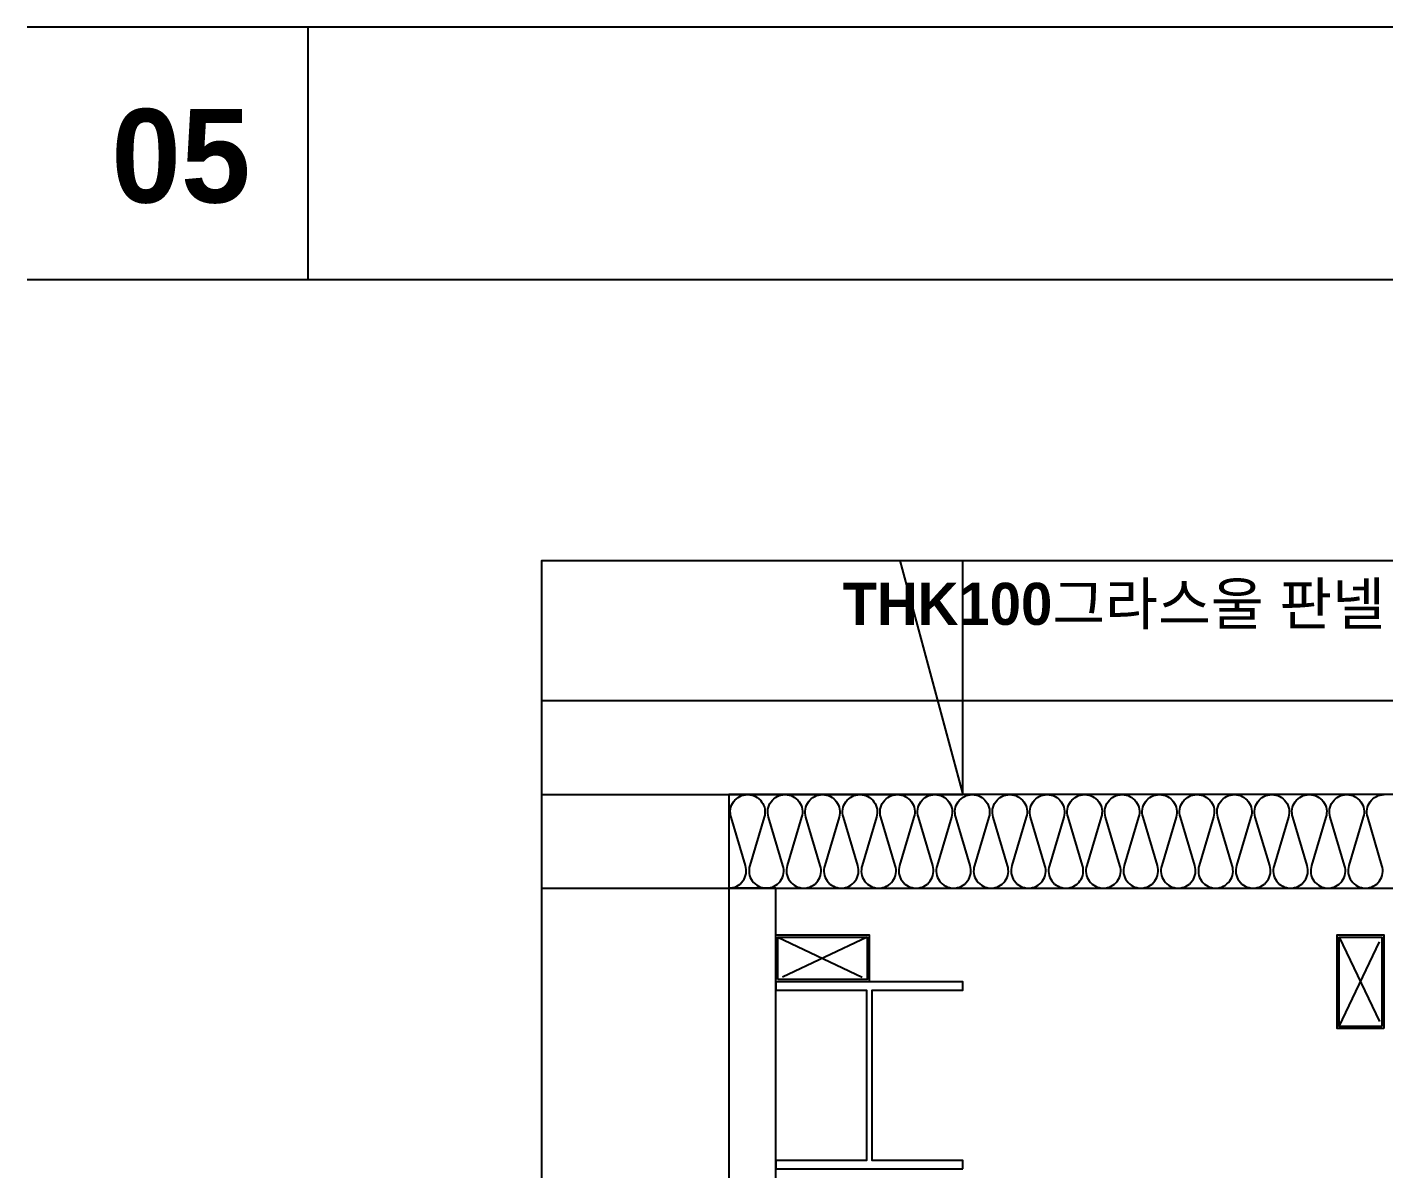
# Model space of a CAD drawing. Extents: x 300 to 49993, y 307 to 8617.
# Drawn here: x 25500 to 26950, y 4097 to 5317 of the extents above; entities that cross this region are included whole.
import ezdxf
from ezdxf.enums import TextEntityAlignment as Align

# ---------------------------------------------------------------- set-up
doc = ezdxf.new("R2010")
doc.units = 0
doc.header["$LTSCALE"] = 400
doc.header["$MEASUREMENT"] = 0
doc.linetypes.add('CEN', pattern=[62, 60, -1, 0, -1])
doc.linetypes.add('HID', pattern=[0.5, 0.25, -0.25])
for name, color, linetype in [('$RECOVER_210316183841-0', 7, 'CONTINUOUS'), ('0-LIN3', 8, 'CONTINUOUS'), ('0OPEN', 1, 'HID'), ('0PANL', 6, 'CONTINUOUS'), ('0STL', 3, 'CONTINUOUS'), ('A-INSUL', 8, 'CONTINUOUS'), ('A-PK', 6, 'CONTINUOUS'), ('CEN', 1, 'CEN'), ('ELE2', 4, 'CONTINUOUS'), ('FIN', 5, 'CONTINUOUS'), ('sdim', 4, 'CONTINUOUS'), ('TEX', 3, 'CONTINUOUS'), ('TEXT', 3, 'CONTINUOUS')]:
    doc.layers.add(name, color=color, linetype=linetype)
doc.layers.add('K', color=161, linetype='CONTINUOUS', plot=False)
doc.styles.add('2020음성 1차', font='나눔고딕Bold.ttf')

# ---------------------------------------------------------------- blocks, each defined once
blk = doc.blocks.new('XR-평면도$0$$0$A$C3B9B04BD')
at = {"layer": '0OPEN'}
for p, q in [((47.7, -47.7), (2.3, 47.7)), ((47.7, 47.7), (2.3, -47.7))]:
    blk.add_line(p, q, dxfattribs=at)
at = {"layer": '0STL'}
for points in [[(0, -50), (50, -50), (50, 50), (0, 50)], [(2.3, -47.7), (47.7, -47.7), (47.7, 47.7), (2.3, 47.7)]]:
    blk.add_lwpolyline(points, close=True, dxfattribs=at)

msp = doc.modelspace()

# ---------------------------------------------------------------- linework, layer by layer
at = {"layer": '0-LIN3'}
msp.add_line((26050, 4497.2), (26250, 4497.2), dxfattribs=at)
at = {"layer": '0PANL'}
msp.add_lwpolyline([(27650, 4497.2), (26250, 4497.2), (26250, 4397.2), (27650, 4397.2)], dxfattribs=at)
msp.add_lwpolyline([(26300, 4397.2), (26250, 4397.2), (26250, 3947.2), (26300, 3947.2)], close=True, dxfattribs=at)
at = {"layer": '0STL'}
msp.add_lwpolyline([(26500, 4097.2), (26500, 4106.2), (26403, 4106.2), (26403, 4288.2), (26500, 4288.2), (26500, 4297.2), (26300, 4297.2), (26300, 4288.2), (26397, 4288.2), (26397, 4106.2), (26300, 4106.2), (26300, 4097.2)], close=True, dxfattribs=at)
at = {"layer": 'A-INSUL'}
msp.add_lwpolyline([(26250, 4397.2), (26250, 4397.2, 0.509267), (26267.7, 4421.5), (26252.4, 4473, -0.509267), (26270, 4497.2, -0.509267), (26287.7, 4473), (26272.4, 4421.5, 0.509267), (26290, 4397.2, 0.509267), (26307.7, 4421.5), (26292.4, 4473, -0.509267), (26310, 4497.2, -0.509267), (26327.7, 4473), (26312.4, 4421.5, 0.509267), (26330, 4397.2, 0.509267), (26347.7, 4421.5), (26332.4, 4473, -0.509267), (26350.1, 4497.2, -0.509267), (26367.7, 4473), (26352.4, 4421.5, 0.509267), (26370.1, 4397.2, 0.509267), (26387.7, 4421.5), (26372.4, 4473, -0.509267), (26390.1, 4497.2, -0.509267), (26407.7, 4473), (26392.4, 4421.5, 0.509267), (26410.1, 4397.2, 0.509267), (26427.8, 4421.5), (26412.4, 4473, -0.509267), (26430.1, 4497.2, -0.509267), (26447.8, 4473), (26432.4, 4421.5, 0.509267), (26450.1, 4397.2, 0.509267), (26467.8, 4421.5), (26452.5, 4473, -0.509267), (26470.1, 4497.2, -0.509267), (26487.8, 4473), (26472.5, 4421.5, 0.509267), (26490.1, 4397.2, 0.509267), (26507.8, 4421.5), (26492.5, 4473, -0.509267), (26510.1, 4497.2, -0.509267), (26527.8, 4473), (26512.5, 4421.5, 0.509267), (26530.1, 4397.2, 0.509267), (26547.8, 4421.5), (26532.5, 4473, -0.509267), (26550.2, 4497.2, -0.509267), (26567.8, 4473), (26552.5, 4421.5, 0.509267), (26570.2, 4397.2, 0.509267), (26587.8, 4421.5), (26572.5, 4473, -0.509267), (26590.2, 4497.2, -0.509267), (26607.8, 4473), (26592.5, 4421.5, 0.509267), (26610.2, 4397.2, 0.509267), (26627.9, 4421.5), (26612.5, 4473, -0.509267), (26630.2, 4497.2, -0.509267), (26647.9, 4473), (26632.5, 4421.5, 0.509267), (26650.2, 4397.2, 0.509267), (26667.9, 4421.5), (26652.6, 4473, -0.509267), (26670.2, 4497.2, -0.509267), (26687.9, 4473), (26672.6, 4421.5, 0.509267), (26690.2, 4397.2, 0.509267), (26707.9, 4421.5), (26692.6, 4473, -0.509267), (26710.2, 4497.2, -0.509267), (26727.9, 4473), (26712.6, 4421.5, 0.509267), (26730.2, 4397.2, 0.509267), (26747.9, 4421.5), (26732.6, 4473, -0.509267), (26750.3, 4497.2, -0.509267), (26767.9, 4473), (26752.6, 4421.5, 0.509267), (26770.3, 4397.2, 0.509267), (26787.9, 4421.5), (26772.6, 4473, -0.509267), (26790.3, 4497.2, -0.509267), (26807.9, 4473), (26792.6, 4421.5, 0.509267), (26810.3, 4397.2, 0.509267), (26828, 4421.5), (26812.6, 4473, -0.509267), (26830.3, 4497.2, -0.509267), (26848, 4473), (26832.6, 4421.5, 0.509267), (26850.3, 4397.2, 0.509267), (26868, 4421.5), (26852.7, 4473, -0.509267), (26870.3, 4497.2, -0.509267), (26888, 4473), (26872.7, 4421.5, 0.509267), (26890.3, 4397.2, 0.509267), (26908, 4421.5), (26892.7, 4473, -0.509267), (26910.3, 4497.2, -0.509267), (26928, 4473), (26912.7, 4421.5, 0.509267), (26930.3, 4397.2, 0.509267), (26948, 4421.5), (26932.7, 4473, -0.509267), (26950.4, 4497.2, -0.509267)], format="xyb", dxfattribs=at)
at = {"layer": 'A-PK', "color": 8}
msp.add_line((26432.6, 4747.2), (26500, 4497.2), dxfattribs=at)
msp.add_lwpolyline([(26050, 4497.2), (26500, 4497.2), (26500, 4747.2)], dxfattribs=at)
at = {"layer": 'CEN'}
msp.add_line((26050, 4397.2), (27650, 4397.2), dxfattribs=at)
at = {"layer": 'ELE2'}
msp.add_line((25800, 5317.2), (25800, 5047.2), dxfattribs=at)
at = {"layer": 'FIN'}
msp.add_line((27650, 4597.2), (26050, 4597.2), dxfattribs=at)
at = {"layer": 'K', "ltscale": 10}
msp.add_lwpolyline([(27650, 3147.2), (26050, 3147.2), (26050, 4747.2), (27650, 4747.2)], close=True, dxfattribs=at)
at = {"layer": 'sdim'}
for points in [[(36142.4, 5317.2), (25500, 5317.2)], [(36142.4, 5047.2), (25500, 5047.2)]]:
    msp.add_lwpolyline(points, dxfattribs=at)

# ---------------------------------------------------------------- block references
at = {"layer": '$RECOVER_210316183841-0', "xscale": -1, "rotation": 270}
msp.add_blockref('XR-평면도$0$$0$A$C3B9B04BD', (26350, 4297.2), dxfattribs=at)
at = {"layer": '$RECOVER_210316183841-0', "xscale": -1}
msp.add_blockref('XR-평면도$0$$0$A$C3B9B04BD', (26950, 4297.2), dxfattribs=at)

# ---------------------------------------------------------------- texts
at = {"layer": 'TEX', "style": '2020음성 1차'}
msp.add_text('THK100그라스울 판넬', height=45, dxfattribs=at).set_placement((26371.6, 4678.5))
at = {"layer": 'TEXT', "color": 2, "style": '2020음성 1차'}
msp.add_text('05', height=100, dxfattribs=at).set_placement((25590, 5179.8), align=Align.MIDDLE_LEFT)

doc.saveas('drawing.dxf')
